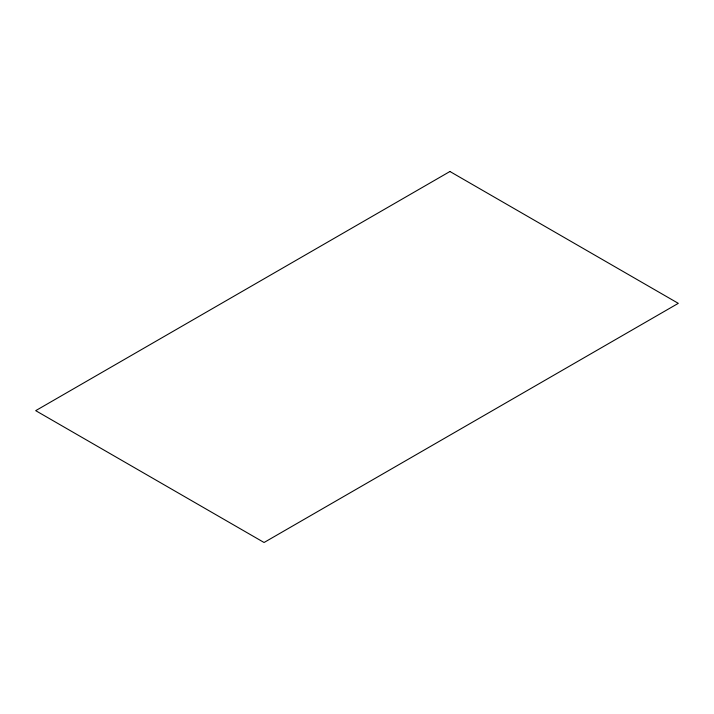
<?xml version="1.0" encoding="UTF-8"?>
<svg xmlns="http://www.w3.org/2000/svg" width="714" height="714" viewBox="0 0 714 714"><rect width="100%" height="100%" fill="white"/><g stroke="black" fill="none" stroke-linecap="round" stroke-linejoin="round"><path stroke-width="1.07" d="M449.936 171.503L35.7 410.657L264.064 542.497L678.3 303.343L449.936 171.503"/></g></svg>
